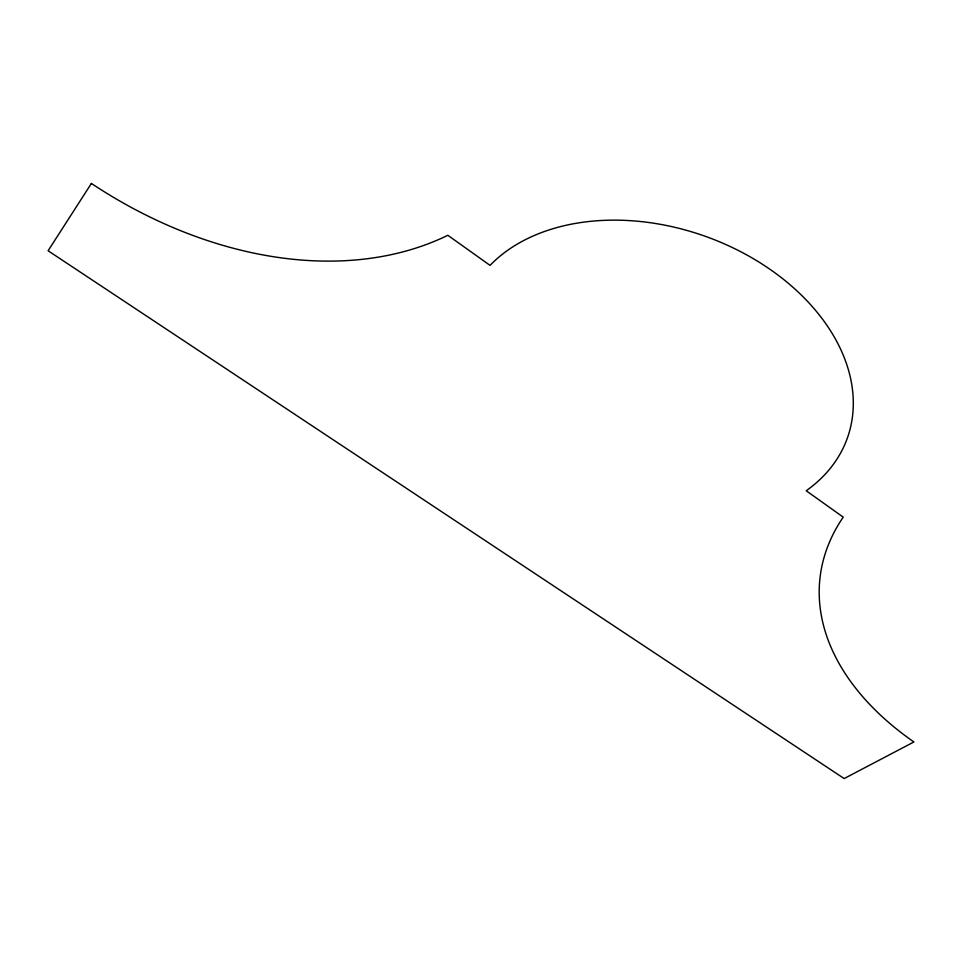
<?xml version="1.0" encoding="UTF-8"?>
<svg xmlns="http://www.w3.org/2000/svg" width="962" height="962" viewBox="0 0 962 962"><rect width="100%" height="100%" fill="white"/><g stroke="black" fill="none" stroke-linecap="round" stroke-linejoin="round"><path stroke-width="1.44" d="M91.39 183.441L48.1 250.757L844.167 778.559L913.9 741.967A323.16 201.431 6.5 0 1 843.229 517.135L806.204 490.752A202.044 142.689 19.4 0 0 772.811 271.296A202.044 142.689 19.4 0 0 490.055 265.38L447.847 235.293A386.964 281.06 40.7 0 1 91.39 183.441"/></g></svg>
